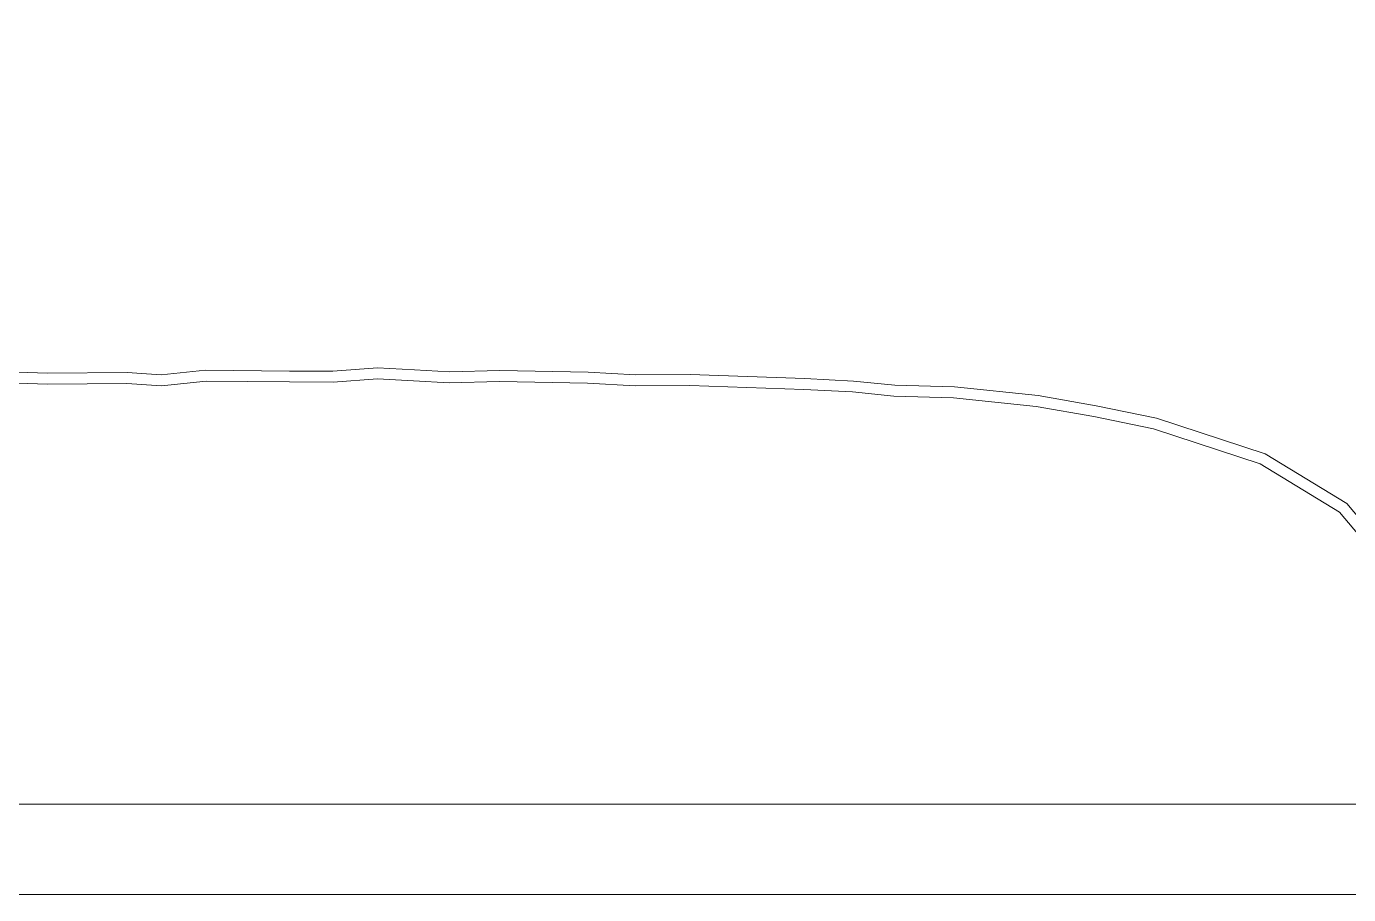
# Model space of a CAD drawing. Header units: centimetres. Extents: x 5488 to 20269, y -31398 to -19684.
# Drawn here: x 6638.81 to 6657.8, y -23136.86 to -23124.39 of the extents above; entities that cross this region are included whole.
import ezdxf

# ---------------------------------------------------------------- set-up
doc = ezdxf.new("R2010")
doc.units = ezdxf.units.CM
doc.set_wipeout_variables(frame=1)
doc.linetypes.add('DOT', pattern=[0.25, 0, -0.25])
doc.layers.add('wipeout', color=7, linetype='Continuous', true_color=0xffffff)
doc.layers.add('xxx_Auto_Tefris_Tefris', color=32, linetype='Continuous', lineweight=15)

# ---------------------------------------------------------------- blocks, each defined once
blk = doc.blocks.new('uyt6ueueyu')
at = {"linetype": 'DOT'}
blk.add_wipeout([(-901.908, 523.87), (-841.908, 523.87), (-834.837, 520.941), (-831.908, 513.87), (-831.908, 451.684), (-834.837, 446.799), (-841.908, 443.87), (-901.908, 443.87), (-908.979, 446.799), (-911.908, 453.87), (-911.908, 513.87), (-908.979, 520.941)], dxfattribs=at).dxf.layer = 'wipeout'
at = {"color": 0}
for points in [[(-901.908, 523.87), (-841.908, 523.87, -0.414214), (-831.908, 513.87), (-831.908, 453.87, -0.414214), (-841.908, 443.87), (-901.908, 443.87, -0.414214), (-911.908, 453.87), (-911.908, 513.87, -0.414214)], [(-901.908, 522.57), (-841.908, 522.57, -0.414214), (-833.208, 513.87), (-833.208, 453.87, -0.414214), (-841.908, 445.17), (-901.908, 445.17, -0.414214), (-910.608, 453.87), (-910.608, 513.87, -0.414214)]]:
    blk.add_lwpolyline(points, format="xyb", close=True, dxfattribs=at)
blk = doc.blocks.new('trtetre')
at = {"color": 0, "linetype": 'ByBlock'}
for points in [[(408.801, 20.526), (409.658, 19.512)], [(408.936, 20.613), (409.763, 19.635)], [(409.763, 19.635), (410.901, 18.944)], [(409.658, 19.512), (410.831, 18.8)], [(410.901, 18.944), (412.434, 18.441)], [(410.831, 18.8), (412.389, 18.288)], [(412.434, 18.441), (413.289, 18.265)], [(412.389, 18.288), (413.255, 18.11)], [(413.289, 18.265), (414.118, 18.118)], [(413.255, 18.11), (414.091, 17.962)], [(414.118, 18.118), (415.308, 17.995)], [(414.091, 17.962), (415.293, 17.838)], [(415.308, 17.995), (416.162, 17.97)], [(416.162, 17.97), (416.757, 17.91)], [(416.757, 17.91), (417.455, 17.873)], [(417.455, 17.873), (419.096, 17.818)], [(415.293, 17.838), (416.148, 17.813)], [(416.148, 17.813), (416.741, 17.753)], [(416.741, 17.753), (417.444, 17.716)], [(417.444, 17.716), (419.09, 17.661)], [(419.096, 17.818), (419.88, 17.821)], [(419.88, 17.821), (420.565, 17.783)], [(420.565, 17.783), (421.827, 17.761)], [(421.827, 17.761), (422.551, 17.778)], [(422.551, 17.778), (423.062, 17.75)], [(423.062, 17.75), (423.58, 17.724)], [(423.58, 17.724), (424.217, 17.771)], [(424.217, 17.771), (424.848, 17.767)], [(424.848, 17.767), (426.044, 17.756)], [(426.044, 17.756), (426.686, 17.824)], [(426.051, 17.599), (426.688, 17.666)], [(426.686, 17.824), (427.181, 17.791)], [(426.688, 17.666), (427.176, 17.633)], [(427.181, 17.791), (428.324, 17.797)], [(428.324, 17.797), (429.342, 17.764)], [(419.09, 17.661), (419.873, 17.663)], [(419.873, 17.663), (420.557, 17.626)], [(420.557, 17.626), (421.826, 17.604)], [(421.826, 17.604), (422.547, 17.621)], [(422.547, 17.621), (423.052, 17.593)], [(423.052, 17.593), (423.58, 17.566)], [(423.58, 17.566), (424.221, 17.613)], [(424.221, 17.613), (424.846, 17.61)], [(424.846, 17.61), (426.051, 17.599)], [(427.176, 17.633), (428.322, 17.64)], [(428.322, 17.64), (429.339, 17.606)]]:
    blk.add_lwpolyline(points, dxfattribs=at)
blk = doc.blocks.new('koltukrewrweewr')
at = {"xscale": -1, "rotation": 270}
blk.add_blockref('trtetre', (-925.958, -51.65), dxfattribs=at)

msp = doc.modelspace()

# ---------------------------------------------------------------- block references
at = {"layer": 'xxx_Auto_Tefris_Tefris', "rotation": 270}
msp.add_blockref('uyt6ueueyu', (6155.493, -23968.768), dxfattribs=at)

# ---------------------------------------------------------------- next in the draw order: block references
at = {"layer": 'xxx_Auto_Tefris_Tefris', "xscale": -1, "rotation": 90}
msp.add_blockref('koltukrewrweewr', (7015.78, -24037.688), dxfattribs=at)

doc.saveas('drawing.dxf')
